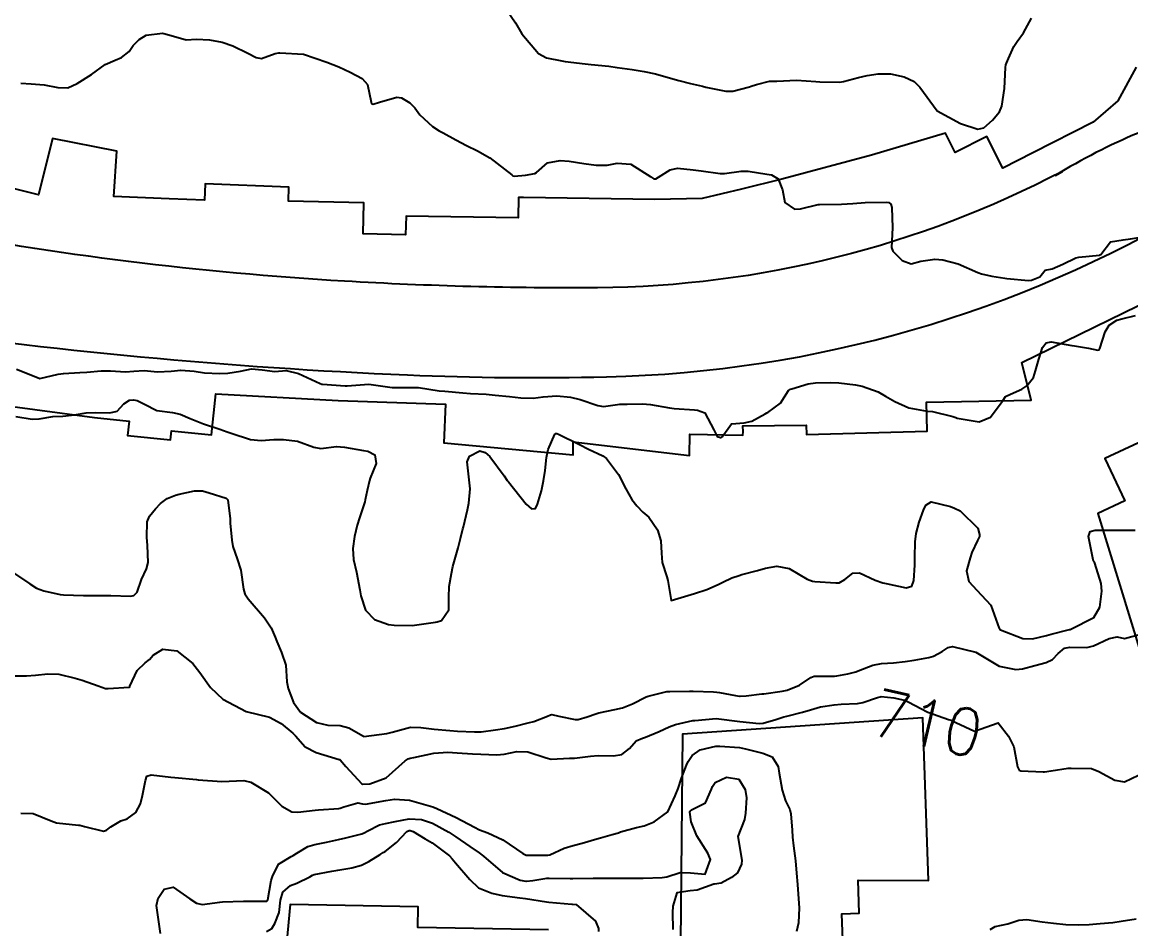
# Model space of a CAD drawing. Header units: metres. Extents: x 286371 to 293043, y 7462578 to 7466404.
# Drawn here: x 290835 to 290929.4, y 7463455.1 to 7463532.2 of the extents above; entities that cross this region are included whole.
import ezdxf
from ezdxf.enums import TextEntityAlignment as Align

# ---------------------------------------------------------------- set-up
doc = ezdxf.new("R2010")
doc.units = ezdxf.units.M
doc.header["$MEASUREMENT"] = 0
for name, color, linetype in [('Cotas', 45, 'Continuous'), ('Curvas de Nivel 1m', 11, 'Continuous'), ('Curvas de Nivel 5m', 15, 'Continuous'), ('Edificações', 30, 'Continuous'), ('Vias primárias', 230, 'Continuous')]:
    doc.layers.add(name, color=color, linetype=linetype)
doc.styles.add('Style-STANDARD', font='STANDARD.shx')

msp = doc.modelspace()

# ---------------------------------------------------------------- linework, layer by layer
at = {"layer": 'Curvas de Nivel 1m', "flags": 128}
for points, elevation in [([(290834.892, 7463527.016), (290835.776, 7463526.946), (290836.89, 7463526.86), (290838.054, 7463526.629), (290838.886, 7463526.611), (290839.691, 7463526.973), (290840.904, 7463527.754), (290842.064, 7463528.591), (290842.922, 7463528.953), (290843.457, 7463529.186), (290844.098, 7463529.707), (290844.441, 7463530.203), (290844.95, 7463530.729), (290845.547, 7463531.094), (290846.958, 7463531.261), (290847.495, 7463531.117), (290848.95, 7463530.685), (290849.828, 7463530.744), (290850.951, 7463530.704), (290852.026, 7463530.51), (290852.943, 7463530.195), (290854.209, 7463529.555), (290854.929, 7463529.181), (290855.367, 7463529.099), (290856.543, 7463529.52), (290856.855, 7463529.596), (290856.935, 7463529.598), (290858.934, 7463529.484), (290860.924, 7463528.79), (290861.959, 7463528.399), (290862.912, 7463527.948), (290863.931, 7463527.409), (290864.379, 7463526.885), (290864.702, 7463525.397), (290864.745, 7463525.269), (290864.871, 7463525.22), (290865.422, 7463525.386), (290866.881, 7463525.825), (290867.289, 7463525.765), (290868, 7463525.342), (290868.432, 7463524.897), (290868.859, 7463524.325), (290869.913, 7463523.308), (290870.492, 7463522.955), (290870.836, 7463522.773), (290871.908, 7463522.193), (290872.813, 7463521.71), (290873.744, 7463521.25), (290874.795, 7463520.65), (290876.67, 7463519.206), (290876.773, 7463519.126), (290876.877, 7463519.098), (290877.853, 7463519.188), (290878.637, 7463519.316), (290878.777, 7463519.402), (290879.714, 7463520.237), (290880.793, 7463520.432), (290881.563, 7463520.362), (290882.79, 7463520.183), (290883.848, 7463520.038), (290884.788, 7463520.037), (290885.653, 7463520.21), (290886.79, 7463520.118), (290888.501, 7463519.029), (290888.772, 7463518.859), (290888.919, 7463518.875), (290889.146, 7463519.019), (290890.164, 7463519.623), (290890.786, 7463519.779), (290892.113, 7463519.646), (290892.783, 7463519.54), (290894.392, 7463519.328), (290894.78, 7463519.331), (290896.179, 7463519.518), (290896.783, 7463519.508), (290898.384, 7463519.276), (290898.779, 7463519.2), (290899.329, 7463518.866), (290899.696, 7463517.925), (290899.91, 7463516.857), (290900.736, 7463516.294), (290901.253, 7463516.32), (290902.742, 7463516.688), (290902.856, 7463516.699), (290904.743, 7463516.703), (290905.688, 7463516.766), (290906.746, 7463516.851), (290908.572, 7463516.892), (290908.746, 7463516.867), (290908.943, 7463516.711), (290909.022, 7463516.428), (290909.061, 7463514.709), (290908.988, 7463513.018), (290909.097, 7463512.716), (290909.902, 7463511.93), (290910.668, 7463511.628), (290911.478, 7463511.867), (290912.675, 7463512.042), (290913.346, 7463511.969), (290914.664, 7463511.64), (290916.341, 7463510.909), (290916.647, 7463510.792), (290917.533, 7463510.581), (290918.642, 7463510.417), (290918.801, 7463510.403), (290920.639, 7463510.221), (290920.911, 7463510.259), (290921.599, 7463510.52), (290922.065, 7463511.102), (290922.655, 7463511.211), (290923.556, 7463511.596), (290924.669, 7463512.155), (290924.928, 7463512.213), (290926.673, 7463512.389), (290926.721, 7463512.396), (290926.807, 7463512.442), (290927.619, 7463513.502), (290928.693, 7463513.678), (290929.326, 7463513.774), (290930.698, 7463513.982)], 706), ([(290834.526, 7463502.676), (290836.441, 7463501.9), (290836.515, 7463501.883), (290838.083, 7463502.239), (290838.522, 7463502.296), (290839.91, 7463502.38), (290840.517, 7463502.429), (290841.731, 7463502.535), (290842.52, 7463502.522), (290843.785, 7463502.45), (290844.516, 7463502.504), (290845.389, 7463502.559), (290846.516, 7463502.44), (290847.672, 7463502.492), (290848.519, 7463502.598), (290849.634, 7463502.501), (290850.515, 7463502.362), (290851.797, 7463502.303), (290852.515, 7463502.323), (290853.572, 7463502.505), (290854.522, 7463502.715), (290855.437, 7463502.614), (290856.519, 7463502.487), (290857.464, 7463502.557), (290858.516, 7463502.309), (290860.361, 7463501.457), (290860.503, 7463501.405), (290860.559, 7463501.398), (290862.502, 7463501.262), (290862.666, 7463501.258), (290864.504, 7463501.394), (290866.5, 7463501.125), (290866.747, 7463501.114), (290868.501, 7463501.13), (290868.727, 7463501.105), (290870.497, 7463500.845), (290870.977, 7463500.817), (290872.495, 7463500.666), (290873.15, 7463500.609), (290874.494, 7463500.553), (290875.253, 7463500.473), (290876.491, 7463500.342), (290877.45, 7463500.24), (290878.489, 7463500.209), (290879.337, 7463500.326), (290880.493, 7463500.414), (290881.66, 7463500.299), (290882.489, 7463500.097), (290884, 7463499.573), (290884.48, 7463499.505), (290885.861, 7463499.686), (290886.484, 7463499.711), (290887.802, 7463499.717), (290888.484, 7463499.682), (290890.081, 7463499.4), (290890.479, 7463499.337), (290892.235, 7463499.21), (290892.477, 7463499.187), (290893.091, 7463498.955), (290893.863, 7463497.526), (290894.147, 7463496.939), (290894.433, 7463496.855), (290894.503, 7463496.864), (290894.575, 7463496.932), (290895.359, 7463498.013), (290896.452, 7463498.101), (290897.111, 7463498.238), (290898.244, 7463498.878), (290898.383, 7463498.958), (290898.466, 7463498.996), (290899.547, 7463499.79), (290900.226, 7463500.848), (290900.378, 7463500.965), (290900.497, 7463501.011), (290901.887, 7463501.44), (290902.504, 7463501.51), (290903.756, 7463501.545), (290904.505, 7463501.526), (290905.929, 7463501.337), (290906.501, 7463501.225), (290907.843, 7463500.734), (290908.489, 7463500.388), (290909.278, 7463499.916), (290910.474, 7463499.373), (290912.034, 7463499.108), (290912.47, 7463499.081), (290914.211, 7463498.638), (290914.463, 7463498.551), (290914.585, 7463498.51), (290916.458, 7463498.2), (290917.418, 7463498.585), (290918.486, 7463500.044), (290918.698, 7463500.354), (290919.109, 7463500.555), (290920.071, 7463500.97), (290920.505, 7463501.255), (290921.066, 7463501.976), (290921.254, 7463502.523), (290921.532, 7463503.527), (290921.847, 7463504.515), (290922.151, 7463504.92), (290922.562, 7463505.015), (290924.335, 7463504.7), (290924.557, 7463504.662), (290925.753, 7463504.456), (290926.552, 7463504.279), (290926.663, 7463504.332), (290926.72, 7463504.442), (290927.167, 7463505.844), (290927.497, 7463506.431), (290928.161, 7463506.851), (290928.592, 7463506.968), (290929.764, 7463507.229)], 707), ([(290834.46, 7463498.639), (290835.86, 7463498.429), (290836.454, 7463498.455), (290837.613, 7463498.651), (290838.457, 7463498.683), (290839.455, 7463498.784), (290840.462, 7463498.953), (290841.226, 7463498.989), (290842.462, 7463498.956), (290843.087, 7463499.103), (290843.647, 7463499.717), (290844.146, 7463500.043), (290844.48, 7463500.076), (290844.792, 7463500.011), (290845.43, 7463499.69), (290846.466, 7463499.151), (290847.796, 7463498.98), (290848.462, 7463498.849), (290849.294, 7463498.465), (290850.45, 7463498.031), (290851.834, 7463497.584), (290852.441, 7463497.355), (290852.791, 7463497.217), (290854.431, 7463496.693), (290855.341, 7463496.62), (290856.432, 7463496.68), (290857.233, 7463496.701), (290858.43, 7463496.562), (290859.838, 7463496.048), (290860.421, 7463495.917), (290861.765, 7463496.093), (290862.423, 7463496.041), (290864.05, 7463495.769), (290864.418, 7463495.688), (290865.021, 7463495.385), (290865.13, 7463494.657), (290864.634, 7463493.391), (290864.572, 7463493.201), (290864.368, 7463492.352), (290864.197, 7463491.557), (290864.154, 7463491.397), (290863.718, 7463490.019), (290863.524, 7463489.406), (290863.277, 7463488.442), (290863.147, 7463487.412), (290863.212, 7463486.478), (290863.449, 7463485.407), (290863.753, 7463483.89), (290863.837, 7463483.4), (290864.209, 7463482.165), (290864.981, 7463481.383), (290866.188, 7463480.961), (290866.66, 7463480.884), (290868.187, 7463480.872), (290868.601, 7463480.916), (290870.192, 7463481.148), (290870.32, 7463481.174), (290870.696, 7463481.297), (290871.303, 7463482.192), (290871.322, 7463483.288), (290871.348, 7463484.177), (290871.528, 7463485.285), (290871.666, 7463485.883), (290872.043, 7463487.278), (290872.098, 7463487.477), (290872.309, 7463488.274), (290872.511, 7463489.081), (290872.557, 7463489.271), (290872.892, 7463490.72), (290873.022, 7463491.264), (290873.134, 7463492.501), (290873.041, 7463493.265), (290872.887, 7463494.787), (290873.071, 7463495.265), (290873.942, 7463495.731), (290874.419, 7463495.579), (290874.805, 7463495.239), (290876.021, 7463493.588), (290876.276, 7463493.216), (290876.382, 7463493.08), (290877.908, 7463491.191), (290878.346, 7463490.803), (290878.692, 7463490.834), (290878.867, 7463491.177), (290879.209, 7463492.33), (290879.376, 7463493.17), (290879.499, 7463494.066), (290879.612, 7463495.166), (290879.754, 7463495.835), (290880.349, 7463497.156), (290880.402, 7463497.198), (290880.445, 7463497.208), (290880.496, 7463497.204), (290880.658, 7463497.151), (290882.431, 7463496.261), (290883.196, 7463495.879), (290884.418, 7463495.316), (290884.745, 7463495.079), (290885.74, 7463493.712), (290886.09, 7463493.06), (290886.177, 7463492.865), (290886.366, 7463492.499), (290886.895, 7463491.596), (290887.303, 7463491.045), (290887.821, 7463490.52), (290888.33, 7463490.082), (290889.067, 7463489.013), (290889.343, 7463488.057), (290889.4, 7463487.012), (290889.476, 7463486.214), (290889.862, 7463485.002), (290889.951, 7463484.702), (290890.224, 7463483.004), (290892.233, 7463483.593), (290893.266, 7463483.922), (290894.245, 7463484.342), (290894.629, 7463484.548), (290895.394, 7463484.917), (290896.033, 7463485.132), (290896.258, 7463485.193), (290897.596, 7463485.553), (290898.267, 7463485.733), (290899.221, 7463485.909), (290900.267, 7463485.714), (290901.817, 7463484.821), (290902.251, 7463484.641), (290902.456, 7463484.606), (290904.25, 7463484.486), (290904.531, 7463484.499), (290905.026, 7463484.773), (290905.702, 7463485.323), (290906.263, 7463485.342), (290907.584, 7463484.734), (290908.251, 7463484.49), (290908.542, 7463484.428), (290910.245, 7463484.075), (290910.727, 7463484.207), (290910.883, 7463484.685), (290910.963, 7463485.995), (290910.985, 7463486.684), (290911.009, 7463487.979), (290911.094, 7463488.683), (290911.341, 7463489.667), (290911.702, 7463490.674), (290911.917, 7463491.104), (290912.355, 7463491.38), (290913.999, 7463490.99), (290914.347, 7463490.861), (290914.831, 7463490.627), (290916.322, 7463489.136), (290916.482, 7463488.602), (290916.471, 7463488.443), (290916.306, 7463488.092), (290915.825, 7463487.078), (290915.667, 7463486.614), (290915.373, 7463485.512), (290915.57, 7463484.615), (290916.243, 7463483.879), (290917.439, 7463482.586), (290918.158, 7463480.611), (290918.167, 7463480.575), (290918.193, 7463480.538), (290918.265, 7463480.501), (290920.172, 7463479.749), (290920.972, 7463479.733), (290922.177, 7463480.014), (290922.566, 7463480.121), (290924.017, 7463480.487), (290924.142, 7463480.528), (290924.185, 7463480.538), (290924.255, 7463480.553), (290926.2, 7463481.537), (290926.712, 7463482.437), (290926.89, 7463483.778), (290926.836, 7463484.436), (290926.278, 7463486.164), (290926.185, 7463486.348), (290926.154, 7463486.446), (290926.13, 7463486.604), (290925.751, 7463488.453), (290925.899, 7463488.872), (290926.322, 7463488.973), (290927.766, 7463488.98), (290928.322, 7463488.977), (290929.732, 7463488.985)], 708), ([(290834.256, 7463485.344), (290835.651, 7463484.426), (290836.237, 7463484.041), (290836.846, 7463483.815), (290838.23, 7463483.518), (290838.535, 7463483.484), (290840.229, 7463483.418), (290840.574, 7463483.414), (290842.229, 7463483.431), (290842.538, 7463483.421), (290844.229, 7463483.359), (290844.503, 7463483.427), (290844.781, 7463483.696), (290845.17, 7463484.771), (290845.589, 7463485.685), (290845.724, 7463486.231), (290845.665, 7463487.684), (290845.618, 7463488.371), (290845.637, 7463489.685), (290845.841, 7463490.173), (290846.341, 7463490.794), (290846.768, 7463491.248), (290847.358, 7463491.659), (290848.054, 7463491.953), (290848.36, 7463492.044), (290849.663, 7463492.327), (290850.365, 7463492.319), (290850.922, 7463492.163), (290852.356, 7463491.691), (290852.518, 7463491.572), (290852.695, 7463489.942), (290852.716, 7463489.577), (290852.843, 7463488.115), (290852.946, 7463487.575), (290853.306, 7463486.542), (290853.623, 7463485.564), (290853.84, 7463483.96), (290853.947, 7463483.559), (290854.228, 7463483.146), (290855.616, 7463481.533), (290856.191, 7463480.682), (290856.541, 7463479.879), (290856.67, 7463479.517), (290857.086, 7463478.58), (290857.451, 7463477.505), (290857.54, 7463476.075), (290857.634, 7463475.502), (290858.086, 7463474.323), (290858.696, 7463473.485), (290860.061, 7463472.603), (290861.008, 7463472.4), (290862.058, 7463472.36), (290862.804, 7463472.168), (290864.045, 7463471.449), (290864.087, 7463471.437), (290866.049, 7463471.672), (290866.497, 7463471.804), (290868.057, 7463472.229), (290868.927, 7463472.191), (290870.055, 7463472.041), (290871.407, 7463471.931), (290872.053, 7463471.878), (290873.488, 7463471.817), (290874.053, 7463471.83), (290875.3, 7463471.981), (290876.057, 7463472.109), (290876.949, 7463472.313), (290878.065, 7463472.587), (290878.534, 7463472.711), (290879.719, 7463473.16), (290879.957, 7463473.275), (290880.076, 7463473.29), (290880.672, 7463473.145), (290882.07, 7463472.863), (290882.314, 7463472.877), (290883.077, 7463473.109), (290883.816, 7463473.361), (290884.079, 7463473.431), (290885.45, 7463473.707), (290886.086, 7463473.87), (290886.938, 7463474.206), (290888.1, 7463474.788), (290888.28, 7463474.853), (290888.946, 7463475.022), (290889.869, 7463475.247), (290890.108, 7463475.266), (290891.798, 7463475.29), (290892.109, 7463475.281), (290893.833, 7463475.223), (290894.108, 7463475.208), (290894.34, 7463475.173), (290895.705, 7463474.912), (290896.048, 7463474.851), (290896.103, 7463474.844), (290896.618, 7463474.897), (290897.942, 7463475.041), (290898.107, 7463475.061), (290899.692, 7463475.269), (290900.112, 7463475.357), (290901.148, 7463475.8), (290902.129, 7463476.449), (290902.396, 7463476.544), (290904.131, 7463476.568), (290904.327, 7463476.586), (290905.259, 7463476.768), (290905.96, 7463476.934), (290906.138, 7463476.997), (290907.391, 7463477.49), (290908.148, 7463477.63), (290909.159, 7463477.699), (290910.151, 7463477.816), (290910.906, 7463477.926), (290912.154, 7463478.147), (290912.557, 7463478.258), (290913.29, 7463478.648), (290913.815, 7463478.994), (290914.171, 7463479.068), (290916.154, 7463478.604), (290918.136, 7463477.404), (290919.571, 7463477.115), (290920.134, 7463477.186), (290921.193, 7463477.474), (290922.142, 7463477.724), (290922.685, 7463477.967), (290923.165, 7463478.499), (290923.717, 7463478.935), (290924.162, 7463479.03), (290925.616, 7463479.009), (290926.164, 7463479.131), (290927.521, 7463479.774), (290928.176, 7463479.9), (290928.824, 7463479.755), (290930.18, 7463480.137)], 709), ([(290834.896, 7463464.889), (290835.94, 7463464.864), (290837.477, 7463464.255), (290837.928, 7463464.09), (290839.805, 7463463.888), (290839.926, 7463463.866), (290840.303, 7463463.759), (290841.919, 7463463.377), (290842.189, 7463463.461), (290842.547, 7463463.725), (290843.403, 7463464.242), (290843.935, 7463464.413), (290844.689, 7463464.948), (290845.074, 7463465.688), (290845.252, 7463466.398), (290845.49, 7463467.682), (290845.627, 7463468.043), (290845.991, 7463468.16), (290847.664, 7463467.974), (290847.988, 7463467.933), (290849.85, 7463467.752), (290849.986, 7463467.742), (290851.984, 7463467.584), (290853.869, 7463467.673), (290853.986, 7463467.662), (290854.457, 7463467.547), (290855.971, 7463466.626), (290857.096, 7463465.507), (290857.947, 7463465.027), (290858.457, 7463464.976), (290859.949, 7463465.159), (290860.224, 7463465.187), (290861.952, 7463465.311), (290862.059, 7463465.327), (290862.39, 7463465.428), (290863.582, 7463465.788), (290863.958, 7463465.681), (290864.212, 7463465.653), (290865.963, 7463465.977), (290866.686, 7463466.081), (290867.964, 7463465.995), (290869.756, 7463465.508), (290869.956, 7463465.438), (290870.305, 7463465.299), (290871.943, 7463464.546), (290873.485, 7463463.697), (290873.928, 7463463.474), (290874.629, 7463463.234), (290875.915, 7463462.618), (290877.617, 7463461.47), (290877.896, 7463461.317), (290879.732, 7463461.321), (290879.897, 7463461.369), (290881.122, 7463461.92), (290881.909, 7463462.153), (290882.666, 7463462.359), (290883.918, 7463462.719), (290884.213, 7463462.795), (290885.225, 7463463.075), (290885.755, 7463463.239), (290885.928, 7463463.299), (290887.297, 7463463.681), (290887.936, 7463463.828), (290888.787, 7463464.172), (290889.954, 7463465.004), (290890.588, 7463466.382), (290890.819, 7463466.992), (290891.105, 7463467.881), (290891.536, 7463468.982), (290891.69, 7463469.308), (290892.027, 7463469.806), (290892.7, 7463470.299), (290894.039, 7463470.603), (290894.366, 7463470.613), (290896.038, 7463470.493), (290896.561, 7463470.382), (290898.031, 7463470.017), (290898.843, 7463469.684), (290899.336, 7463468.858), (290899.439, 7463468.299), (290899.672, 7463466.859), (290899.96, 7463465.941), (290900.32, 7463465.217), (290900.413, 7463464.845), (290900.53, 7463463.449), (290900.563, 7463462.845), (290900.638, 7463462.109), (290900.803, 7463460.841), (290900.908, 7463459.799), (290900.982, 7463458.838), (290901.068, 7463457.603), (290901.128, 7463456.835), (290901.069, 7463455.571), (290900.888, 7463454.838)], 711), ([(290846.778, 7463454.671), (290846.633, 7463455.662), (290846.446, 7463457.044), (290846.568, 7463457.663), (290847.08, 7463458.422), (290847.849, 7463458.618), (290849.274, 7463457.623), (290849.828, 7463457.234), (290850.31, 7463457.124), (290851.83, 7463457.322), (290852.063, 7463457.349), (290853.832, 7463457.401), (290853.984, 7463457.4), (290855.832, 7463457.409), (290855.889, 7463457.468), (290855.905, 7463457.523), (290856.207, 7463459.171), (290856.302, 7463459.518), (290856.822, 7463460.568), (290857.89, 7463461.224), (290858.08, 7463461.303), (290858.379, 7463461.487), (290859.316, 7463462.06), (290859.906, 7463462.242), (290860.912, 7463462.446), (290861.913, 7463462.668), (290862.536, 7463462.804), (290863.92, 7463463.141), (290864.107, 7463463.216), (290864.42, 7463463.397), (290865.418, 7463463.896), (290865.934, 7463464.028), (290866.759, 7463464.181), (290867.94, 7463464.414), (290868.991, 7463464.374), (290869.935, 7463464.046), (290871.325, 7463463.283), (290871.918, 7463462.885), (290873.091, 7463462.072), (290873.898, 7463461.533), (290874.266, 7463461.239), (290875.874, 7463459.852), (290877.377, 7463459.192), (290877.863, 7463459.109), (290877.938, 7463459.108), (290878.45, 7463459.176), (290879.664, 7463459.361), (290879.867, 7463459.371), (290881.643, 7463459.352), (290881.867, 7463459.351), (290883.593, 7463459.365), (290883.86, 7463459.369), (290885.556, 7463459.373), (290885.859, 7463459.375), (290887.531, 7463459.368), (290887.859, 7463459.374), (290889.456, 7463459.415), (290889.861, 7463459.491), (290890.998, 7463459.857), (290891.867, 7463459.836), (290893.123, 7463459.698), (290893.581, 7463460.949), (290893.347, 7463461.498), (290892.421, 7463462.967), (290891.938, 7463464.156), (290891.833, 7463464.976), (290891.853, 7463465.079), (290891.957, 7463465.194), (290893.15, 7463465.767), (290893.67, 7463466.949), (290893.755, 7463467.18), (290893.992, 7463467.5), (290894.949, 7463467.977), (290895.991, 7463467.782), (290896.528, 7463466.906), (290896.654, 7463466.214), (290896.556, 7463464.905), (290896.487, 7463464.355), (290895.914, 7463462.914), (290896.249, 7463460.909), (290896.223, 7463460.565), (290895.868, 7463459.818), (290895.361, 7463459.422), (290894.495, 7463458.935), (290893.928, 7463458.869), (290893.853, 7463458.848), (290892.451, 7463458.36), (290891.844, 7463458.303), (290890.706, 7463458.127), (290890.363, 7463456.996), (290890.354, 7463456.459), (290890.38, 7463454.996)], 712), ([(290855.794, 7463454.83), (290856.24, 7463455.076), (290856.518, 7463455.514), (290856.866, 7463456.461), (290857, 7463457.507), (290857.181, 7463458.167), (290857.853, 7463458.743), (290858.39, 7463458.952), (290859.474, 7463459.47), (290859.718, 7463459.615), (290859.867, 7463459.669), (290861.354, 7463459.96), (290861.873, 7463460.052), (290863.048, 7463460.246), (290863.88, 7463460.471), (290864.497, 7463460.783), (290865.468, 7463461.381), (290865.732, 7463461.541), (290865.898, 7463461.642), (290866.864, 7463462.406), (290867.747, 7463463.347), (290867.925, 7463463.438), (290868.018, 7463463.435), (290868.276, 7463463.337), (290869.31, 7463462.712), (290869.91, 7463462.388), (290871.361, 7463461.282), (290871.612, 7463461.002), (290871.885, 7463460.683), (290873.099, 7463459.256), (290873.853, 7463458.54), (290874.971, 7463458.104), (290875.844, 7463457.883), (290877.35, 7463457.684), (290877.841, 7463457.63), (290879.639, 7463457.346), (290879.827, 7463457.322), (290881.781, 7463457.169), (290881.825, 7463457.169), (290882.144, 7463457.12), (290883.803, 7463455.719), (290884.055, 7463455.091), (290884.054, 7463454.826)], 713), ([(290917.374, 7463455.007), (290917.804, 7463455.257), (290918.882, 7463455.484), (290919.813, 7463455.795), (290920.5, 7463455.847), (290921.811, 7463455.645), (290922.776, 7463455.534), (290923.808, 7463455.435), (290924.884, 7463455.393), (290925.809, 7463455.426), (290926.75, 7463455.5), (290927.812, 7463455.601), (290928.527, 7463455.701), (290929.817, 7463455.903)], 711)]:
    msp.add_lwpolyline(points, dxfattribs=dict(at, elevation=elevation))
at = {"layer": 'Curvas de Nivel 5m', "flags": 128}
for points, elevation in [([(290876.261, 7463533.215), (290876.978, 7463532.148), (290877.516, 7463531.196), (290878.94, 7463529.546), (290879.625, 7463529.164), (290880.931, 7463528.908), (290881.208, 7463528.86), (290882.925, 7463528.646), (290883.432, 7463528.599), (290884.921, 7463528.444), (290885.647, 7463528.346), (290886.911, 7463528.163), (290887.947, 7463528), (290888.906, 7463527.809), (290890.565, 7463527.333), (290890.898, 7463527.237), (290891.894, 7463526.979), (290892.891, 7463526.741), (290893.179, 7463526.671), (290894.885, 7463526.333), (290895.483, 7463526.328), (290896.891, 7463526.705), (290897.039, 7463526.755), (290897.505, 7463526.895), (290898.602, 7463527.175), (290898.899, 7463527.185), (290899.216, 7463527.185), (290900.9, 7463527.254), (290902.554, 7463527.155), (290902.899, 7463527.132), (290904.582, 7463527.096), (290904.9, 7463527.14), (290906.166, 7463527.495), (290906.908, 7463527.65), (290907.848, 7463527.793), (290908.911, 7463527.812), (290910.058, 7463527.546), (290910.901, 7463527.143), (290911.41, 7463526.677), (290912.864, 7463524.654), (290914.848, 7463523.584), (290916.342, 7463523.102), (290916.843, 7463523.216), (290917.586, 7463523.85), (290918.176, 7463524.575), (290918.383, 7463525.06), (290918.594, 7463526.569), (290918.691, 7463528.338), (290918.726, 7463528.567), (290918.778, 7463528.715), (290918.932, 7463529.103), (290919.389, 7463530.117), (290919.685, 7463530.553), (290920.229, 7463531.281), (290920.892, 7463532.536)], 705), ([(290834.125, 7463476.593), (290835.388, 7463476.572), (290836.126, 7463476.635), (290837.181, 7463476.755), (290838.128, 7463476.717), (290839.503, 7463476.394), (290840.121, 7463476.213), (290841.469, 7463475.744), (290842.111, 7463475.514), (290842.333, 7463475.509), (290844.113, 7463475.612), (290844.156, 7463475.661), (290844.175, 7463475.704), (290844.791, 7463477.037), (290845.486, 7463477.684), (290845.847, 7463477.981), (290846.154, 7463478.348), (290846.962, 7463478.863), (290848.16, 7463478.704), (290849.539, 7463477.624), (290850.133, 7463476.866), (290851.039, 7463475.601), (290852.095, 7463474.61), (290854.074, 7463473.554), (290856.067, 7463473.074), (290857.052, 7463472.516), (290858.047, 7463471.714), (290858.255, 7463471.491), (290859.102, 7463470.551), (290860.023, 7463470.061), (290861.978, 7463469.471), (290862.014, 7463469.461), (290862.033, 7463469.453), (290862.054, 7463469.434), (290862.563, 7463468.868), (290863.917, 7463467.405), (290863.984, 7463467.378), (290864.585, 7463467.392), (290865.992, 7463467.914), (290867.603, 7463469.341), (290867.841, 7463469.513), (290868.018, 7463469.573), (290868.332, 7463469.643), (290870.025, 7463470.001), (290871.23, 7463470.082), (290872.026, 7463470.041), (290873.324, 7463469.955), (290874.024, 7463469.911), (290875.391, 7463469.857), (290876.025, 7463469.911), (290877.093, 7463470.133), (290878.028, 7463470.112), (290879.586, 7463469.595), (290880.019, 7463469.49), (290881.579, 7463469.573), (290882.021, 7463469.593), (290883.379, 7463469.749), (290884.025, 7463469.803), (290885.331, 7463469.768), (290886.026, 7463469.887), (290886.683, 7463470.406), (290887.261, 7463471.046), (290887.8, 7463471.286), (290888.049, 7463471.374), (290889.225, 7463471.849), (290890.063, 7463472.237), (290890.614, 7463472.449), (290892.071, 7463472.773), (290892.25, 7463472.793), (290894.074, 7463472.944), (290896.071, 7463472.705), (290897.716, 7463472.529), (290898.069, 7463472.545), (290899.133, 7463472.859), (290899.832, 7463473.094), (290900.079, 7463473.159), (290901.419, 7463473.489), (290902.087, 7463473.697), (290902.957, 7463473.935), (290904.094, 7463474.116), (290904.699, 7463474.169), (290906.094, 7463474.239), (290906.538, 7463474.305), (290907.807, 7463474.729), (290908.024, 7463474.807), (290908.105, 7463474.818), (290909.194, 7463474.708), (290910.091, 7463474.506), (290910.406, 7463474.373), (290912.077, 7463473.505), (290913.839, 7463472.866), (290914.067, 7463472.801), (290914.471, 7463472.628), (290916.053, 7463471.89), (290918.064, 7463472.574), (290918.938, 7463471.451), (290919.385, 7463470.554), (290919.722, 7463468.835), (290919.846, 7463468.547), (290920.003, 7463468.492), (290921.898, 7463468.411), (290922.003, 7463468.417), (290922.57, 7463468.506), (290924.008, 7463468.716), (290924.264, 7463468.737), (290926.008, 7463468.692), (290926.642, 7463468.445), (290927.993, 7463467.704), (290928.827, 7463467.577), (290930, 7463468.142)], 710)]:
    msp.add_lwpolyline(points, dxfattribs=dict(at, elevation=elevation))
at = {"layer": 'Edificações'}
for points in [[(290929.808, 7463528.375), (290928.235, 7463525.505), (290926.15, 7463523.683), (290921.007, 7463521.077), (290918.45, 7463519.781), (290917.088, 7463522.469), (290914.412, 7463521.114), (290913.577, 7463522.761), (290907.283, 7463520.871), (290899.64, 7463518.828), (290896.207, 7463518.002), (290892.869, 7463517.198), (290888.852, 7463517.108), (290877.655, 7463517.273), (290877.251, 7463517.279), (290877.225, 7463515.548), (290867.674, 7463515.689), (290867.638, 7463514.098), (290864.011, 7463514.179), (290864.071, 7463516.829), (290857.679, 7463516.971), (290857.691, 7463518.17), (290850.571, 7463518.435), (290850.519, 7463517.051), (290847.504, 7463517.163), (290842.803, 7463517.359), (290843.054, 7463521.226), (290837.599, 7463522.301), (290836.405, 7463517.51), (290832.391, 7463518.511)], [(290830.972, 7463499.916), (290841.163, 7463498.553), (290844.1, 7463498.251), (290843.976, 7463497.038), (290847.642, 7463496.661), (290847.722, 7463497.443), (290851.126, 7463497.093), (290851.482, 7463500.568), (290861.888, 7463500.019), (290871.019, 7463499.689), (290870.9, 7463496.419), (290881.904, 7463495.386), (290881.904, 7463496.488), (290891.785, 7463495.331), (290891.811, 7463497.137), (290896.345, 7463497.071), (290896.349, 7463497.347), (290896.344, 7463497.858), (290901.73, 7463497.915), (290901.753, 7463497.125), (290912.025, 7463497.403), (290911.973, 7463499.865), (290920.881, 7463500.052), (290920.072, 7463503.237), (290928.74, 7463507.468), (290931.221, 7463508.68)], [(290934.077, 7463498.319), (290927.143, 7463495.088), (290928.832, 7463491.465), (290926.533, 7463490.393), (290930.291, 7463478.199)], [(290904.875, 7463453.348), (290904.767, 7463456.333), (290906.241, 7463456.387), (290906.14, 7463459.187), (290912.133, 7463459.171), (290911.66, 7463473.017), (290891.196, 7463471.625), (290890.882, 7463439.104)], [(290879.783, 7463454.972), (290868.672, 7463455.165), (290868.703, 7463456.929), (290857.802, 7463457.118), (290856.195, 7463439.944)]]:
    msp.add_lwpolyline(points, dxfattribs=at)
at = {"layer": 'Vias primárias'}
for points in [[(290923.525, 7463519.505, -0.119466), (290883.969, 7463509.605, -0.016597), (290862.426, 7463510.161, -0.032123), (290825.853, 7463514.689), (290814.819, 7463516.781, -0.308623), (290812.854, 7463522.819), (290812.989, 7463523.282), (290813.678, 7463525.644), (290819.979, 7463549.185), (290830.973, 7463590.077, -0.014879), (290832.127, 7463593.007, -0.467656), (290836.76, 7463594.661, -0.055391), (290839.671, 7463593.013), (290939.17, 7463538.085, -0.476196), (290940.548, 7463530.406, -0.117238), (290929.978, 7463522.763, 0.041138), (290922.929, 7463519.139)], [(290738.486, 7463455.901, -0.435094), (290733.176, 7463468.418), (290734.315, 7463473.572), (290738.087, 7463487.374), (290745.242, 7463515.04, -0.438608), (290754.86, 7463521.122), (290777.819, 7463515.317, 0.051421), (290867.795, 7463502.187, 0.016376), (290884.722, 7463502.028, 0.129282), (290934.917, 7463516.488, 0.009483), (290944.594, 7463522.509, 0.002339), (290946.945, 7463524.05, -0.265504), (290950.356, 7463524.275, -0.095029), (290952.777, 7463521.042), (290985.337, 7463454.228, -0.208268), (290985.609, 7463451.73, -0.250448), (290981.403, 7463447.586, -0.006936), (290971.691, 7463444.863, -0.020568), (290928.896, 7463435.369, -0.064774), (290861.732, 7463432.155), (290850.834, 7463433.046, -0.047064), (290782.578, 7463443.999), (290759.647, 7463449.932), (290738.644, 7463456.479)]]:
    msp.add_lwpolyline(points, format="xyb", close=True, dxfattribs=at)

# ---------------------------------------------------------------- texts
at = {"layer": 'Cotas', "style": 'Style-STANDARD'}
msp.add_text('710', height=4, rotation=347.19889, dxfattribs=at).set_placement((290912.037, 7463472.549, 710), align=Align.MIDDLE_CENTER)

doc.saveas('drawing.dxf')
